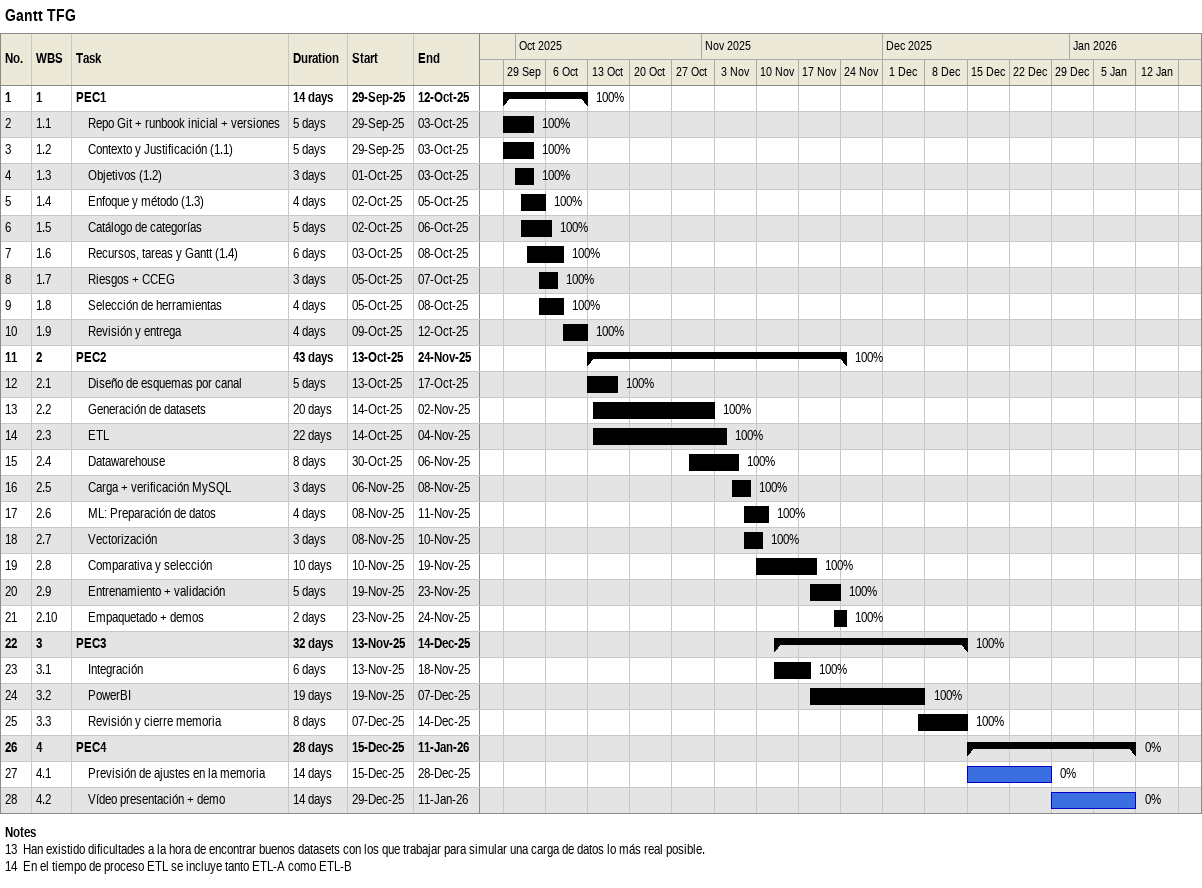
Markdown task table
Gantt TFG

| ID | WBS | Task | Duration | Start | Finish | % complete |
|---|---|---|---|---|---|---|
| 1 | 1 | **PEC1** | 14d | 2025-09-29 | 2025-10-12 | 100 |
| 2 | 1.1 | Repo Git + runbook inicial + versiones | 5d | 2025-09-29 | 2025-10-03 | 100 |
| 3 | 1.2 | Contexto y Justificación (1.1) | 5d | 2025-09-29 | 2025-10-03 | 100 |
| 4 | 1.3 | Objetivos (1.2) | 3d | 2025-10-01 | 2025-10-03 | 100 |
| 5 | 1.4 | Enfoque y método (1.3) | 4d | 2025-10-02 | 2025-10-05 | 100 |
| 6 | 1.5 | Catálogo de categorías | 5d | 2025-10-02 | 2025-10-06 | 100 |
| 7 | 1.6 | Recursos, tareas y Gantt (1.4) | 6d | 2025-10-03 | 2025-10-08 | 100 |
| 8 | 1.7 | Riesgos + CCEG | 3d | 2025-10-05 | 2025-10-07 | 100 |
| 9 | 1.8 | Selección de herramientas | 4d | 2025-10-05 | 2025-10-08 | 100 |
| 10 | 1.9 | Revisión y entrega | 4d | 2025-10-09 | 2025-10-12 | 100 |
| 11 | 2 | **PEC2** | 43d | 2025-10-13 | 2025-11-24 | 100 |
| 12 | 2.1 | Diseño de esquemas por canal | 5d | 2025-10-13 | 2025-10-17 | 100 |
| 13 | 2.2 | Generación de datasets | 20d | 2025-10-14 | 2025-11-02 | 100 |
| 14 | 2.3 | ETL | 22d | 2025-10-14 | 2025-11-04 | 100 |
| 15 | 2.4 | Datawarehouse | 8d | 2025-10-30 | 2025-11-06 | 100 |
| 16 | 2.5 | Carga + verificación MySQL | 3d | 2025-11-06 | 2025-11-08 | 100 |
| 17 | 2.6 | ML: Preparación de datos | 4d | 2025-11-08 | 2025-11-11 | 100 |
| 18 | 2.7 | Vectorización | 3d | 2025-11-08 | 2025-11-10 | 100 |
| 19 | 2.8 | Comparativa y selección | 10d | 2025-11-10 | 2025-11-19 | 100 |
| 20 | 2.9 | Entrenamiento + validación | 5d | 2025-11-19 | 2025-11-23 | 100 |
| 21 | 2.10 | Empaquetado + demos | 2d | 2025-11-23 | 2025-11-24 | 100 |
| 22 | 3 | **PEC3** | 32d | 2025-11-13 | 2025-12-14 | 100 |
| 23 | 3.1 | Integración | 6d | 2025-11-13 | 2025-11-18 | 100 |
| 24 | 3.2 | PowerBI | 19d | 2025-11-19 | 2025-12-07 | 100 |
| 25 | 3.3 | Revisión y cierre memoria | 8d | 2025-12-07 | 2025-12-14 | 100 |
| 26 | 4 | **PEC4** | 28d | 2025-12-15 | 2026-01-11 | 0 |
| 27 | 4.1 | Previsión de ajustes en la memoria | 14d | 2025-12-15 | 2025-12-28 | 0 |
| 28 | 4.2 | Vídeo presentación + demo | 14d | 2025-12-29 | 2026-01-11 | 0 |

Notes
- 13: Han existido dificultades a la hora de encontrar buenos datasets con los que trabajar para simular una carga de datos lo más real posible.
- 14: En el tiempo de proceso ETL se incluye tanto ETL-A como ETL-B
